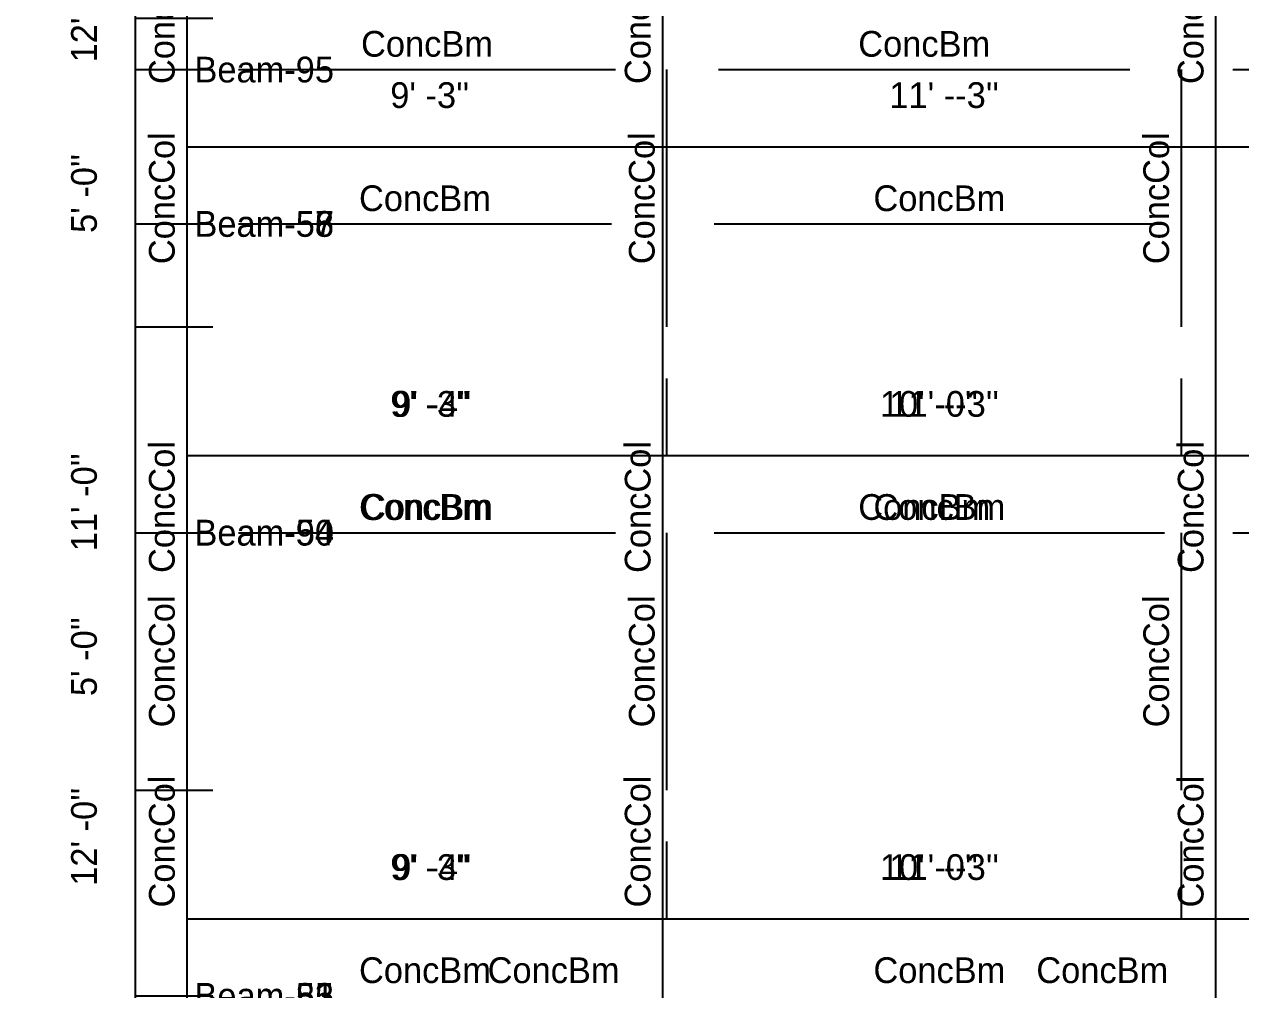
# Model space of a CAD drawing. Extents: x -38 to 2998, y -195 to 11529.
# Drawn here: x -38 to 245.8, y 1621.5 to 1846.5 of the extents above; entities that cross this region are included whole.
import ezdxf
from ezdxf.enums import TextEntityAlignment as Align

# ---------------------------------------------------------------- set-up
doc = ezdxf.new("R2010")
doc.units = 0
doc.header["$MEASUREMENT"] = 0
doc.layers.get('0').update_dxf_attribs({"linetype": 'CONTINUOUS'})
for name, color, linetype in [('CENTERLINES', 7, 'CONTINUOUS'), ('DIMENSIONS', 4, 'CONTINUOUS'), ('TEXT', 5, 'CONTINUOUS')]:
    doc.layers.add(name, color=color, linetype=linetype)
doc.dimstyles.get("Standard").update_dxf_attribs({"dimtxt": 0.18, "dimasz": 0.18, "dimexe": 0.18, "dimexo": 0.0625, "dimgap": 0.09, "dimtad": 0, "dimtih": 1, "dimtoh": 1, "dimdec": 4, "dimzin": 0, "dimtxsty": 'STANDARD', "dimcen": 0.09, "dimazin": 3, "dimtfac": 1, "dimtdec": 4, "dimtofl": 0, "dimtmove": 0, "dimatfit": 3, "dimtolj": 1, "dimtzin": 0})

# ---------------------------------------------------------------- blocks, each defined once
blk = doc.blocks.new('*D7693')
at = {"color": 1, "linetype": 'BYBLOCK'}
for points in [[(-8.29, 1724.29), (-7.23, 1723.23), (-16.77, 1732.77), (-15.71, 1731.71)], [(-8.29, 1580.29), (-7.23, 1579.23), (-16.77, 1588.77), (-15.71, 1587.71)]]:
    blk.add_solid(points, dxfattribs=at)
at = {"layer": 'DIMENSIONS', "color": 9, "linetype": 'BYBLOCK'}
for p, q in [((-12, 1728), (6, 1728)), ((-12, 1584), (6, 1584))]:
    blk.add_line(p, q, dxfattribs=at)
at = {"layer": 'DIMENSIONS', "color": 0, "linetype": 'BYBLOCK'}
blk.add_line((-12, 1584), (-12, 1728), dxfattribs=at)
at = {"layer": 'DIMENSIONS', "color": 0, "linetype": 'BYBLOCK', "insert": (-24, 1656), "char_height": 6, "attachment_point": 5, "rotation": 90}
blk.add_mtext("\\A1; 12' -0''", dxfattribs=at)
blk = doc.blocks.new('*D7694')
at = {"color": 1, "linetype": 'BYBLOCK'}
for points in [[(4.77, 1750.77), (3.71, 1749.71), (-3.71, 1742.29), (-4.77, 1741.23)], [(115.77, 1750.77), (114.71, 1749.71), (107.29, 1742.29), (106.23, 1741.23)]]:
    blk.add_solid(points, dxfattribs=at)
at = {"layer": 'DIMENSIONS', "color": 9, "linetype": 'BYBLOCK'}
for p, q in [((0, 1746), (0, 1764)), ((111, 1746), (111, 1764))]:
    blk.add_line(p, q, dxfattribs=at)
at = {"layer": 'DIMENSIONS', "color": 0, "linetype": 'BYBLOCK'}
blk.add_line((0, 1746), (111, 1746), dxfattribs=at)
at = {"layer": 'DIMENSIONS', "color": 0, "linetype": 'BYBLOCK', "insert": (55.5, 1758), "char_height": 6, "attachment_point": 5}
blk.add_mtext("\\A1; 9' -3''", dxfattribs=at)
blk = doc.blocks.new('*D7695')
at = {"color": 1, "linetype": 'BYBLOCK'}
for points in [[(115.77, 1750.77), (114.71, 1749.71), (107.29, 1742.29), (106.23, 1741.23)], [(244.77, 1750.77), (243.71, 1749.71), (236.29, 1742.29), (235.23, 1741.23)]]:
    blk.add_solid(points, dxfattribs=at)
at = {"layer": 'DIMENSIONS', "color": 9, "linetype": 'BYBLOCK'}
for p, q in [((111, 1746), (111, 1764)), ((240, 1746), (240, 1764))]:
    blk.add_line(p, q, dxfattribs=at)
at = {"layer": 'DIMENSIONS', "color": 0, "linetype": 'BYBLOCK'}
blk.add_line((111, 1746), (240, 1746), dxfattribs=at)
at = {"layer": 'DIMENSIONS', "color": 0, "linetype": 'BYBLOCK', "insert": (175.5, 1758), "char_height": 6, "attachment_point": 5}
blk.add_mtext("\\A1; 11' --3''", dxfattribs=at)
blk = doc.blocks.new('*D7696')
at = {"color": 1, "linetype": 'BYBLOCK'}
for points in [[(244.77, 1750.77), (243.71, 1749.71), (236.29, 1742.29), (235.23, 1741.23)], [(355.77, 1750.77), (354.71, 1749.71), (347.29, 1742.29), (346.23, 1741.23)]]:
    blk.add_solid(points, dxfattribs=at)
at = {"layer": 'DIMENSIONS', "color": 9, "linetype": 'BYBLOCK'}
for p, q in [((240, 1746), (240, 1764)), ((351, 1746), (351, 1764))]:
    blk.add_line(p, q, dxfattribs=at)
at = {"layer": 'DIMENSIONS', "color": 0, "linetype": 'BYBLOCK'}
blk.add_line((240, 1746), (351, 1746), dxfattribs=at)
at = {"layer": 'DIMENSIONS', "color": 0, "linetype": 'BYBLOCK', "insert": (295.5, 1758), "char_height": 6, "attachment_point": 5}
blk.add_mtext("\\A1; 9' -3''", dxfattribs=at)
blk = doc.blocks.new('*D7709')
at = {"color": 1, "linetype": 'BYBLOCK'}
for points in [[(-8.29, 1916.29), (-7.23, 1915.23), (-16.77, 1924.77), (-15.71, 1923.71)], [(-8.29, 1772.29), (-7.23, 1771.23), (-16.77, 1780.77), (-15.71, 1779.71)]]:
    blk.add_solid(points, dxfattribs=at)
at = {"layer": 'DIMENSIONS', "color": 9, "linetype": 'BYBLOCK'}
for p, q in [((-12, 1920), (6, 1920)), ((-12, 1776), (6, 1776))]:
    blk.add_line(p, q, dxfattribs=at)
at = {"layer": 'DIMENSIONS', "color": 0, "linetype": 'BYBLOCK'}
blk.add_line((-12, 1776), (-12, 1920), dxfattribs=at)
at = {"layer": 'DIMENSIONS', "color": 0, "linetype": 'BYBLOCK', "insert": (-24, 1848), "char_height": 6, "attachment_point": 5, "rotation": 90}
blk.add_mtext("\\A1; 12' -0''", dxfattribs=at)
blk = doc.blocks.new('*D8163')
at = {"color": 1, "linetype": 'BYBLOCK'}
for points in [[(-8.29, 1616.29), (-7.23, 1615.23), (-16.77, 1624.77), (-15.71, 1623.71)], [(-8.29, 1484.29), (-7.23, 1483.23), (-16.77, 1492.77), (-15.71, 1491.71)]]:
    blk.add_solid(points, dxfattribs=at)
at = {"layer": 'DIMENSIONS', "color": 9, "linetype": 'BYBLOCK'}
for p, q in [((-12, 1620), (6, 1620)), ((-12, 1488), (6, 1488))]:
    blk.add_line(p, q, dxfattribs=at)
at = {"layer": 'DIMENSIONS', "color": 0, "linetype": 'BYBLOCK'}
blk.add_line((-12, 1488), (-12, 1620), dxfattribs=at)
at = {"layer": 'DIMENSIONS', "color": 0, "linetype": 'BYBLOCK', "insert": (-24, 1554), "char_height": 6, "attachment_point": 5, "rotation": 90}
blk.add_mtext("\\A1; 11' -0''", dxfattribs=at)
blk = doc.blocks.new('*D8164')
at = {"color": 1, "linetype": 'BYBLOCK'}
for points in [[(4.77, 1642.77), (3.71, 1641.71), (-3.71, 1634.29), (-4.77, 1633.23)], [(115.77, 1642.77), (114.71, 1641.71), (107.29, 1634.29), (106.23, 1633.23)]]:
    blk.add_solid(points, dxfattribs=at)
at = {"layer": 'DIMENSIONS', "color": 9, "linetype": 'BYBLOCK'}
for p, q in [((0, 1638), (0, 1656)), ((111, 1638), (111, 1656))]:
    blk.add_line(p, q, dxfattribs=at)
at = {"layer": 'DIMENSIONS', "color": 0, "linetype": 'BYBLOCK'}
blk.add_line((0, 1638), (111, 1638), dxfattribs=at)
at = {"layer": 'DIMENSIONS', "color": 0, "linetype": 'BYBLOCK', "insert": (55.5, 1650), "char_height": 6, "attachment_point": 5}
blk.add_mtext("\\A1; 9' -3''", dxfattribs=at)
blk = doc.blocks.new('*D8165')
at = {"color": 1, "linetype": 'BYBLOCK'}
for points in [[(115.77, 1642.77), (114.71, 1641.71), (107.29, 1634.29), (106.23, 1633.23)], [(244.77, 1642.77), (243.71, 1641.71), (236.29, 1634.29), (235.23, 1633.23)]]:
    blk.add_solid(points, dxfattribs=at)
at = {"layer": 'DIMENSIONS', "color": 9, "linetype": 'BYBLOCK'}
for p, q in [((111, 1638), (111, 1656)), ((240, 1638), (240, 1656))]:
    blk.add_line(p, q, dxfattribs=at)
at = {"layer": 'DIMENSIONS', "color": 0, "linetype": 'BYBLOCK'}
blk.add_line((111, 1638), (240, 1638), dxfattribs=at)
at = {"layer": 'DIMENSIONS', "color": 0, "linetype": 'BYBLOCK', "insert": (175.5, 1650), "char_height": 6, "attachment_point": 5}
blk.add_mtext("\\A1; 11' --3''", dxfattribs=at)
blk = doc.blocks.new('*D8166')
at = {"color": 1, "linetype": 'BYBLOCK'}
for points in [[(244.77, 1642.77), (243.71, 1641.71), (236.29, 1634.29), (235.23, 1633.23)], [(355.77, 1642.77), (354.71, 1641.71), (347.29, 1634.29), (346.23, 1633.23)]]:
    blk.add_solid(points, dxfattribs=at)
at = {"layer": 'DIMENSIONS', "color": 9, "linetype": 'BYBLOCK'}
for p, q in [((240, 1638), (240, 1656)), ((351, 1638), (351, 1656))]:
    blk.add_line(p, q, dxfattribs=at)
at = {"layer": 'DIMENSIONS', "color": 0, "linetype": 'BYBLOCK'}
blk.add_line((240, 1638), (351, 1638), dxfattribs=at)
at = {"layer": 'DIMENSIONS', "color": 0, "linetype": 'BYBLOCK', "insert": (295.5, 1650), "char_height": 6, "attachment_point": 5}
blk.add_mtext("\\A1; 9' -3''", dxfattribs=at)
blk = doc.blocks.new('*D8179')
at = {"color": 1, "linetype": 'BYBLOCK'}
for points in [[(-8.29, 1796.29), (-7.23, 1795.23), (-16.77, 1804.77), (-15.71, 1803.71)], [(-8.29, 1664.29), (-7.23, 1663.23), (-16.77, 1672.77), (-15.71, 1671.71)]]:
    blk.add_solid(points, dxfattribs=at)
at = {"layer": 'DIMENSIONS', "color": 9, "linetype": 'BYBLOCK'}
for p, q in [((-12, 1800), (6, 1800)), ((-12, 1668), (6, 1668))]:
    blk.add_line(p, q, dxfattribs=at)
at = {"layer": 'DIMENSIONS', "color": 0, "linetype": 'BYBLOCK'}
blk.add_line((-12, 1668), (-12, 1800), dxfattribs=at)
at = {"layer": 'DIMENSIONS', "color": 0, "linetype": 'BYBLOCK', "insert": (-24, 1734), "char_height": 6, "attachment_point": 5, "rotation": 90}
blk.add_mtext("\\A1; 11' -0''", dxfattribs=at)
blk = doc.blocks.new('*D8180')
at = {"color": 1, "linetype": 'BYBLOCK'}
for points in [[(4.77, 1822.77), (3.71, 1821.71), (-3.71, 1814.29), (-4.77, 1813.23)], [(115.77, 1822.77), (114.71, 1821.71), (107.29, 1814.29), (106.23, 1813.23)]]:
    blk.add_solid(points, dxfattribs=at)
at = {"layer": 'DIMENSIONS', "color": 9, "linetype": 'BYBLOCK'}
for p, q in [((0, 1818), (0, 1836)), ((111, 1818), (111, 1836))]:
    blk.add_line(p, q, dxfattribs=at)
at = {"layer": 'DIMENSIONS', "color": 0, "linetype": 'BYBLOCK'}
blk.add_line((0, 1818), (111, 1818), dxfattribs=at)
at = {"layer": 'DIMENSIONS', "color": 0, "linetype": 'BYBLOCK', "insert": (55.5, 1830), "char_height": 6, "attachment_point": 5}
blk.add_mtext("\\A1; 9' -3''", dxfattribs=at)
blk = doc.blocks.new('*D8181')
at = {"color": 1, "linetype": 'BYBLOCK'}
for points in [[(115.77, 1822.77), (114.71, 1821.71), (107.29, 1814.29), (106.23, 1813.23)], [(244.77, 1822.77), (243.71, 1821.71), (236.29, 1814.29), (235.23, 1813.23)]]:
    blk.add_solid(points, dxfattribs=at)
at = {"layer": 'DIMENSIONS', "color": 9, "linetype": 'BYBLOCK'}
for p, q in [((111, 1818), (111, 1836)), ((240, 1818), (240, 1836))]:
    blk.add_line(p, q, dxfattribs=at)
at = {"layer": 'DIMENSIONS', "color": 0, "linetype": 'BYBLOCK'}
blk.add_line((111, 1818), (240, 1818), dxfattribs=at)
at = {"layer": 'DIMENSIONS', "color": 0, "linetype": 'BYBLOCK', "insert": (175.5, 1830), "char_height": 6, "attachment_point": 5}
blk.add_mtext("\\A1; 11' --3''", dxfattribs=at)
blk = doc.blocks.new('*D8182')
at = {"color": 1, "linetype": 'BYBLOCK'}
for points in [[(244.77, 1822.77), (243.71, 1821.71), (236.29, 1814.29), (235.23, 1813.23)], [(355.77, 1822.77), (354.71, 1821.71), (347.29, 1814.29), (346.23, 1813.23)]]:
    blk.add_solid(points, dxfattribs=at)
at = {"layer": 'DIMENSIONS', "color": 9, "linetype": 'BYBLOCK'}
for p, q in [((240, 1818), (240, 1836)), ((351, 1818), (351, 1836))]:
    blk.add_line(p, q, dxfattribs=at)
at = {"layer": 'DIMENSIONS', "color": 0, "linetype": 'BYBLOCK'}
blk.add_line((240, 1818), (351, 1818), dxfattribs=at)
at = {"layer": 'DIMENSIONS', "color": 0, "linetype": 'BYBLOCK', "insert": (295.5, 1830), "char_height": 6, "attachment_point": 5}
blk.add_mtext("\\A1; 9' -3''", dxfattribs=at)
blk = doc.blocks.new('*D8195')
at = {"color": 1, "linetype": 'BYBLOCK'}
for points in [[(-8.29, 1976.29), (-7.23, 1975.23), (-16.77, 1984.77), (-15.71, 1983.71)], [(-8.29, 1844.29), (-7.23, 1843.23), (-16.77, 1852.77), (-15.71, 1851.71)]]:
    blk.add_solid(points, dxfattribs=at)
at = {"layer": 'DIMENSIONS', "color": 9, "linetype": 'BYBLOCK'}
for p, q in [((-12, 1980), (6, 1980)), ((-12, 1848), (6, 1848))]:
    blk.add_line(p, q, dxfattribs=at)
at = {"layer": 'DIMENSIONS', "color": 0, "linetype": 'BYBLOCK'}
blk.add_line((-12, 1848), (-12, 1980), dxfattribs=at)
at = {"layer": 'DIMENSIONS', "color": 0, "linetype": 'BYBLOCK', "insert": (-24, 1914), "char_height": 6, "attachment_point": 5, "rotation": 90}
blk.add_mtext("\\A1; 11' -0''", dxfattribs=at)
blk = doc.blocks.new('*D8633')
at = {"color": 1, "linetype": 'BYBLOCK'}
for points in [[(-8.29, 1616.29), (-7.23, 1615.23), (-16.77, 1624.77), (-15.71, 1623.71)], [(-8.29, 1484.29), (-7.23, 1483.23), (-16.77, 1492.77), (-15.71, 1491.71)]]:
    blk.add_solid(points, dxfattribs=at)
at = {"layer": 'DIMENSIONS', "color": 9, "linetype": 'BYBLOCK'}
for p, q in [((-12, 1620), (6, 1620)), ((-12, 1488), (6, 1488))]:
    blk.add_line(p, q, dxfattribs=at)
at = {"layer": 'DIMENSIONS', "color": 0, "linetype": 'BYBLOCK'}
blk.add_line((-12, 1488), (-12, 1620), dxfattribs=at)
at = {"layer": 'DIMENSIONS', "color": 0, "linetype": 'BYBLOCK', "insert": (-24, 1554), "char_height": 6, "attachment_point": 5, "rotation": 90}
blk.add_mtext("\\A1; 11' -0''", dxfattribs=at)
blk = doc.blocks.new('*D8634')
at = {"color": 1, "linetype": 'BYBLOCK'}
for points in [[(4.77, 1642.77), (3.71, 1641.71), (-3.71, 1634.29), (-4.77, 1633.23)], [(115.77, 1642.77), (114.71, 1641.71), (107.29, 1634.29), (106.23, 1633.23)]]:
    blk.add_solid(points, dxfattribs=at)
at = {"layer": 'DIMENSIONS', "color": 9, "linetype": 'BYBLOCK'}
for p, q in [((0, 1638), (0, 1656)), ((111, 1638), (111, 1656))]:
    blk.add_line(p, q, dxfattribs=at)
at = {"layer": 'DIMENSIONS', "color": 0, "linetype": 'BYBLOCK'}
blk.add_line((0, 1638), (111, 1638), dxfattribs=at)
at = {"layer": 'DIMENSIONS', "color": 0, "linetype": 'BYBLOCK', "insert": (55.5, 1650), "char_height": 6, "attachment_point": 5}
blk.add_mtext("\\A1; 9' -3''", dxfattribs=at)
blk = doc.blocks.new('*D8635')
at = {"color": 1, "linetype": 'BYBLOCK'}
for points in [[(115.77, 1642.77), (114.71, 1641.71), (107.29, 1634.29), (106.23, 1633.23)], [(244.77, 1642.77), (243.71, 1641.71), (236.29, 1634.29), (235.23, 1633.23)]]:
    blk.add_solid(points, dxfattribs=at)
at = {"layer": 'DIMENSIONS', "color": 9, "linetype": 'BYBLOCK'}
for p, q in [((111, 1638), (111, 1656)), ((240, 1638), (240, 1656))]:
    blk.add_line(p, q, dxfattribs=at)
at = {"layer": 'DIMENSIONS', "color": 0, "linetype": 'BYBLOCK'}
blk.add_line((111, 1638), (240, 1638), dxfattribs=at)
at = {"layer": 'DIMENSIONS', "color": 0, "linetype": 'BYBLOCK', "insert": (175.5, 1650), "char_height": 6, "attachment_point": 5}
blk.add_mtext("\\A1; 11' --3''", dxfattribs=at)
blk = doc.blocks.new('*D8636')
at = {"color": 1, "linetype": 'BYBLOCK'}
for points in [[(244.77, 1642.77), (243.71, 1641.71), (236.29, 1634.29), (235.23, 1633.23)], [(355.77, 1642.77), (354.71, 1641.71), (347.29, 1634.29), (346.23, 1633.23)]]:
    blk.add_solid(points, dxfattribs=at)
at = {"layer": 'DIMENSIONS', "color": 9, "linetype": 'BYBLOCK'}
for p, q in [((240, 1638), (240, 1656)), ((351, 1638), (351, 1656))]:
    blk.add_line(p, q, dxfattribs=at)
at = {"layer": 'DIMENSIONS', "color": 0, "linetype": 'BYBLOCK'}
blk.add_line((240, 1638), (351, 1638), dxfattribs=at)
at = {"layer": 'DIMENSIONS', "color": 0, "linetype": 'BYBLOCK', "insert": (295.5, 1650), "char_height": 6, "attachment_point": 5}
blk.add_mtext("\\A1; 9' -3''", dxfattribs=at)
blk = doc.blocks.new('*D8649')
at = {"color": 1, "linetype": 'BYBLOCK'}
for points in [[(-8.29, 1796.29), (-7.23, 1795.23), (-16.77, 1804.77), (-15.71, 1803.71)], [(-8.29, 1664.29), (-7.23, 1663.23), (-16.77, 1672.77), (-15.71, 1671.71)]]:
    blk.add_solid(points, dxfattribs=at)
at = {"layer": 'DIMENSIONS', "color": 9, "linetype": 'BYBLOCK'}
for p, q in [((-12, 1800), (6, 1800)), ((-12, 1668), (6, 1668))]:
    blk.add_line(p, q, dxfattribs=at)
at = {"layer": 'DIMENSIONS', "color": 0, "linetype": 'BYBLOCK'}
blk.add_line((-12, 1668), (-12, 1800), dxfattribs=at)
at = {"layer": 'DIMENSIONS', "color": 0, "linetype": 'BYBLOCK', "insert": (-24, 1734), "char_height": 6, "attachment_point": 5, "rotation": 90}
blk.add_mtext("\\A1; 11' -0''", dxfattribs=at)
blk = doc.blocks.new('*D8650')
at = {"color": 1, "linetype": 'BYBLOCK'}
for points in [[(4.77, 1822.77), (3.71, 1821.71), (-3.71, 1814.29), (-4.77, 1813.23)], [(115.77, 1822.77), (114.71, 1821.71), (107.29, 1814.29), (106.23, 1813.23)]]:
    blk.add_solid(points, dxfattribs=at)
at = {"layer": 'DIMENSIONS', "color": 9, "linetype": 'BYBLOCK'}
for p, q in [((0, 1818), (0, 1836)), ((111, 1818), (111, 1836))]:
    blk.add_line(p, q, dxfattribs=at)
at = {"layer": 'DIMENSIONS', "color": 0, "linetype": 'BYBLOCK'}
blk.add_line((0, 1818), (111, 1818), dxfattribs=at)
at = {"layer": 'DIMENSIONS', "color": 0, "linetype": 'BYBLOCK', "insert": (55.5, 1830), "char_height": 6, "attachment_point": 5}
blk.add_mtext("\\A1; 9' -3''", dxfattribs=at)
blk = doc.blocks.new('*D8651')
at = {"color": 1, "linetype": 'BYBLOCK'}
for points in [[(115.77, 1822.77), (114.71, 1821.71), (107.29, 1814.29), (106.23, 1813.23)], [(244.77, 1822.77), (243.71, 1821.71), (236.29, 1814.29), (235.23, 1813.23)]]:
    blk.add_solid(points, dxfattribs=at)
at = {"layer": 'DIMENSIONS', "color": 9, "linetype": 'BYBLOCK'}
for p, q in [((111, 1818), (111, 1836)), ((240, 1818), (240, 1836))]:
    blk.add_line(p, q, dxfattribs=at)
at = {"layer": 'DIMENSIONS', "color": 0, "linetype": 'BYBLOCK'}
blk.add_line((111, 1818), (240, 1818), dxfattribs=at)
at = {"layer": 'DIMENSIONS', "color": 0, "linetype": 'BYBLOCK', "insert": (175.5, 1830), "char_height": 6, "attachment_point": 5}
blk.add_mtext("\\A1; 11' --3''", dxfattribs=at)
blk = doc.blocks.new('*D8652')
at = {"color": 1, "linetype": 'BYBLOCK'}
for points in [[(244.77, 1822.77), (243.71, 1821.71), (236.29, 1814.29), (235.23, 1813.23)], [(355.77, 1822.77), (354.71, 1821.71), (347.29, 1814.29), (346.23, 1813.23)]]:
    blk.add_solid(points, dxfattribs=at)
at = {"layer": 'DIMENSIONS', "color": 9, "linetype": 'BYBLOCK'}
for p, q in [((240, 1818), (240, 1836)), ((351, 1818), (351, 1836))]:
    blk.add_line(p, q, dxfattribs=at)
at = {"layer": 'DIMENSIONS', "color": 0, "linetype": 'BYBLOCK'}
blk.add_line((240, 1818), (351, 1818), dxfattribs=at)
at = {"layer": 'DIMENSIONS', "color": 0, "linetype": 'BYBLOCK', "insert": (295.5, 1830), "char_height": 6, "attachment_point": 5}
blk.add_mtext("\\A1; 9' -3''", dxfattribs=at)
blk = doc.blocks.new('*D8665')
at = {"color": 1, "linetype": 'BYBLOCK'}
for points in [[(-8.29, 1976.29), (-7.23, 1975.23), (-16.77, 1984.77), (-15.71, 1983.71)], [(-8.29, 1844.29), (-7.23, 1843.23), (-16.77, 1852.77), (-15.71, 1851.71)]]:
    blk.add_solid(points, dxfattribs=at)
at = {"layer": 'DIMENSIONS', "color": 9, "linetype": 'BYBLOCK'}
for p, q in [((-12, 1980), (6, 1980)), ((-12, 1848), (6, 1848))]:
    blk.add_line(p, q, dxfattribs=at)
at = {"layer": 'DIMENSIONS', "color": 0, "linetype": 'BYBLOCK'}
blk.add_line((-12, 1848), (-12, 1980), dxfattribs=at)
at = {"layer": 'DIMENSIONS', "color": 0, "linetype": 'BYBLOCK', "insert": (-24, 1914), "char_height": 6, "attachment_point": 5, "rotation": 90}
blk.add_mtext("\\A1; 11' -0''", dxfattribs=at)
blk = doc.blocks.new('*D9103')
at = {"color": 1, "linetype": 'BYBLOCK'}
for points in [[(-8.29, 1616.29), (-7.23, 1615.23), (-16.77, 1624.77), (-15.71, 1623.71)], [(-8.29, 1484.29), (-7.23, 1483.23), (-16.77, 1492.77), (-15.71, 1491.71)]]:
    blk.add_solid(points, dxfattribs=at)
at = {"layer": 'DIMENSIONS', "color": 9, "linetype": 'BYBLOCK'}
for p, q in [((-12, 1620), (6, 1620)), ((-12, 1488), (6, 1488))]:
    blk.add_line(p, q, dxfattribs=at)
at = {"layer": 'DIMENSIONS', "color": 0, "linetype": 'BYBLOCK'}
blk.add_line((-12, 1488), (-12, 1620), dxfattribs=at)
at = {"layer": 'DIMENSIONS', "color": 0, "linetype": 'BYBLOCK', "insert": (-24, 1554), "char_height": 6, "attachment_point": 5, "rotation": 90}
blk.add_mtext("\\A1; 11' -0''", dxfattribs=at)
blk = doc.blocks.new('*D9104')
at = {"color": 1, "linetype": 'BYBLOCK'}
for points in [[(4.77, 1642.77), (3.71, 1641.71), (-3.71, 1634.29), (-4.77, 1633.23)], [(115.77, 1642.77), (114.71, 1641.71), (107.29, 1634.29), (106.23, 1633.23)]]:
    blk.add_solid(points, dxfattribs=at)
at = {"layer": 'DIMENSIONS', "color": 9, "linetype": 'BYBLOCK'}
for p, q in [((0, 1638), (0, 1656)), ((111, 1638), (111, 1656))]:
    blk.add_line(p, q, dxfattribs=at)
at = {"layer": 'DIMENSIONS', "color": 0, "linetype": 'BYBLOCK'}
blk.add_line((0, 1638), (111, 1638), dxfattribs=at)
at = {"layer": 'DIMENSIONS', "color": 0, "linetype": 'BYBLOCK', "insert": (55.5, 1650), "char_height": 6, "attachment_point": 5}
blk.add_mtext("\\A1; 9' -3''", dxfattribs=at)
blk = doc.blocks.new('*D9105')
at = {"color": 1, "linetype": 'BYBLOCK'}
for points in [[(115.77, 1642.77), (114.71, 1641.71), (107.29, 1634.29), (106.23, 1633.23)], [(244.77, 1642.77), (243.71, 1641.71), (236.29, 1634.29), (235.23, 1633.23)]]:
    blk.add_solid(points, dxfattribs=at)
at = {"layer": 'DIMENSIONS', "color": 9, "linetype": 'BYBLOCK'}
for p, q in [((111, 1638), (111, 1656)), ((240, 1638), (240, 1656))]:
    blk.add_line(p, q, dxfattribs=at)
at = {"layer": 'DIMENSIONS', "color": 0, "linetype": 'BYBLOCK'}
blk.add_line((111, 1638), (240, 1638), dxfattribs=at)
at = {"layer": 'DIMENSIONS', "color": 0, "linetype": 'BYBLOCK', "insert": (175.5, 1650), "char_height": 6, "attachment_point": 5}
blk.add_mtext("\\A1; 11' --3''", dxfattribs=at)
blk = doc.blocks.new('*D9106')
at = {"color": 1, "linetype": 'BYBLOCK'}
for points in [[(244.77, 1642.77), (243.71, 1641.71), (236.29, 1634.29), (235.23, 1633.23)], [(355.77, 1642.77), (354.71, 1641.71), (347.29, 1634.29), (346.23, 1633.23)]]:
    blk.add_solid(points, dxfattribs=at)
at = {"layer": 'DIMENSIONS', "color": 9, "linetype": 'BYBLOCK'}
for p, q in [((240, 1638), (240, 1656)), ((351, 1638), (351, 1656))]:
    blk.add_line(p, q, dxfattribs=at)
at = {"layer": 'DIMENSIONS', "color": 0, "linetype": 'BYBLOCK'}
blk.add_line((240, 1638), (351, 1638), dxfattribs=at)
at = {"layer": 'DIMENSIONS', "color": 0, "linetype": 'BYBLOCK', "insert": (295.5, 1650), "char_height": 6, "attachment_point": 5}
blk.add_mtext("\\A1; 9' -3''", dxfattribs=at)
blk = doc.blocks.new('*D9119')
at = {"color": 1, "linetype": 'BYBLOCK'}
for points in [[(-8.29, 1796.29), (-7.23, 1795.23), (-16.77, 1804.77), (-15.71, 1803.71)], [(-8.29, 1664.29), (-7.23, 1663.23), (-16.77, 1672.77), (-15.71, 1671.71)]]:
    blk.add_solid(points, dxfattribs=at)
at = {"layer": 'DIMENSIONS', "color": 9, "linetype": 'BYBLOCK'}
for p, q in [((-12, 1800), (6, 1800)), ((-12, 1668), (6, 1668))]:
    blk.add_line(p, q, dxfattribs=at)
at = {"layer": 'DIMENSIONS', "color": 0, "linetype": 'BYBLOCK'}
blk.add_line((-12, 1668), (-12, 1800), dxfattribs=at)
at = {"layer": 'DIMENSIONS', "color": 0, "linetype": 'BYBLOCK', "insert": (-24, 1734), "char_height": 6, "attachment_point": 5, "rotation": 90}
blk.add_mtext("\\A1; 11' -0''", dxfattribs=at)
blk = doc.blocks.new('*D9120')
at = {"color": 1, "linetype": 'BYBLOCK'}
for points in [[(4.77, 1822.77), (3.71, 1821.71), (-3.71, 1814.29), (-4.77, 1813.23)], [(115.77, 1822.77), (114.71, 1821.71), (107.29, 1814.29), (106.23, 1813.23)]]:
    blk.add_solid(points, dxfattribs=at)
at = {"layer": 'DIMENSIONS', "color": 9, "linetype": 'BYBLOCK'}
for p, q in [((0, 1818), (0, 1836)), ((111, 1818), (111, 1836))]:
    blk.add_line(p, q, dxfattribs=at)
at = {"layer": 'DIMENSIONS', "color": 0, "linetype": 'BYBLOCK'}
blk.add_line((0, 1818), (111, 1818), dxfattribs=at)
at = {"layer": 'DIMENSIONS', "color": 0, "linetype": 'BYBLOCK', "insert": (55.5, 1830), "char_height": 6, "attachment_point": 5}
blk.add_mtext("\\A1; 9' -3''", dxfattribs=at)
blk = doc.blocks.new('*D9121')
at = {"color": 1, "linetype": 'BYBLOCK'}
for points in [[(115.77, 1822.77), (114.71, 1821.71), (107.29, 1814.29), (106.23, 1813.23)], [(244.77, 1822.77), (243.71, 1821.71), (236.29, 1814.29), (235.23, 1813.23)]]:
    blk.add_solid(points, dxfattribs=at)
at = {"layer": 'DIMENSIONS', "color": 9, "linetype": 'BYBLOCK'}
for p, q in [((111, 1818), (111, 1836)), ((240, 1818), (240, 1836))]:
    blk.add_line(p, q, dxfattribs=at)
at = {"layer": 'DIMENSIONS', "color": 0, "linetype": 'BYBLOCK'}
blk.add_line((111, 1818), (240, 1818), dxfattribs=at)
at = {"layer": 'DIMENSIONS', "color": 0, "linetype": 'BYBLOCK', "insert": (175.5, 1830), "char_height": 6, "attachment_point": 5}
blk.add_mtext("\\A1; 11' --3''", dxfattribs=at)
blk = doc.blocks.new('*D9122')
at = {"color": 1, "linetype": 'BYBLOCK'}
for points in [[(244.77, 1822.77), (243.71, 1821.71), (236.29, 1814.29), (235.23, 1813.23)], [(355.77, 1822.77), (354.71, 1821.71), (347.29, 1814.29), (346.23, 1813.23)]]:
    blk.add_solid(points, dxfattribs=at)
at = {"layer": 'DIMENSIONS', "color": 9, "linetype": 'BYBLOCK'}
for p, q in [((240, 1818), (240, 1836)), ((351, 1818), (351, 1836))]:
    blk.add_line(p, q, dxfattribs=at)
at = {"layer": 'DIMENSIONS', "color": 0, "linetype": 'BYBLOCK'}
blk.add_line((240, 1818), (351, 1818), dxfattribs=at)
at = {"layer": 'DIMENSIONS', "color": 0, "linetype": 'BYBLOCK', "insert": (295.5, 1830), "char_height": 6, "attachment_point": 5}
blk.add_mtext("\\A1; 9' -3''", dxfattribs=at)
blk = doc.blocks.new('*D9135')
at = {"color": 1, "linetype": 'BYBLOCK'}
for points in [[(-8.29, 1976.29), (-7.23, 1975.23), (-16.77, 1984.77), (-15.71, 1983.71)], [(-8.29, 1844.29), (-7.23, 1843.23), (-16.77, 1852.77), (-15.71, 1851.71)]]:
    blk.add_solid(points, dxfattribs=at)
at = {"layer": 'DIMENSIONS', "color": 9, "linetype": 'BYBLOCK'}
for p, q in [((-12, 1980), (6, 1980)), ((-12, 1848), (6, 1848))]:
    blk.add_line(p, q, dxfattribs=at)
at = {"layer": 'DIMENSIONS', "color": 0, "linetype": 'BYBLOCK'}
blk.add_line((-12, 1848), (-12, 1980), dxfattribs=at)
at = {"layer": 'DIMENSIONS', "color": 0, "linetype": 'BYBLOCK', "insert": (-24, 1914), "char_height": 6, "attachment_point": 5, "rotation": 90}
blk.add_mtext("\\A1; 11' -0''", dxfattribs=at)
blk = doc.blocks.new('*D9621')
at = {"color": 1, "linetype": 'BYBLOCK'}
for points in [[(-8.29, 1616.29), (-7.23, 1615.23), (-16.77, 1624.77), (-15.71, 1623.71)], [(-8.29, 1556.29), (-7.23, 1555.23), (-16.77, 1564.77), (-15.71, 1563.71)]]:
    blk.add_solid(points, dxfattribs=at)
at = {"layer": 'DIMENSIONS', "color": 9, "linetype": 'BYBLOCK'}
for p, q in [((-12, 1620), (6, 1620)), ((-12, 1560), (6, 1560))]:
    blk.add_line(p, q, dxfattribs=at)
at = {"layer": 'DIMENSIONS', "color": 0, "linetype": 'BYBLOCK'}
blk.add_line((-12, 1560), (-12, 1620), dxfattribs=at)
at = {"layer": 'DIMENSIONS', "color": 0, "linetype": 'BYBLOCK', "insert": (-24, 1590), "char_height": 6, "attachment_point": 5, "rotation": 90}
blk.add_mtext("\\A1; 5' -0''", dxfattribs=at)
blk = doc.blocks.new('*D9622')
at = {"color": 1, "linetype": 'BYBLOCK'}
for points in [[(4.77, 1642.77), (3.71, 1641.71), (-3.71, 1634.29), (-4.77, 1633.23)], [(116.73, 1642.77), (115.67, 1641.71), (108.25, 1634.29), (107.19, 1633.23)]]:
    blk.add_solid(points, dxfattribs=at)
at = {"layer": 'DIMENSIONS', "color": 9, "linetype": 'BYBLOCK'}
for p, q in [((0, 1638), (0, 1656)), ((111.96, 1638), (111.96, 1656))]:
    blk.add_line(p, q, dxfattribs=at)
at = {"layer": 'DIMENSIONS', "color": 0, "linetype": 'BYBLOCK'}
blk.add_line((0, 1638), (111.96, 1638), dxfattribs=at)
at = {"layer": 'DIMENSIONS', "color": 0, "linetype": 'BYBLOCK', "insert": (55.98, 1650), "char_height": 6, "attachment_point": 5}
blk.add_mtext("\\A1; 9' -4''", dxfattribs=at)
blk = doc.blocks.new('*D9623')
at = {"color": 1, "linetype": 'BYBLOCK'}
for points in [[(116.73, 1642.77), (115.67, 1641.71), (108.25, 1634.29), (107.19, 1633.23)], [(236.73, 1642.77), (235.67, 1641.71), (228.25, 1634.29), (227.19, 1633.23)]]:
    blk.add_solid(points, dxfattribs=at)
at = {"layer": 'DIMENSIONS', "color": 9, "linetype": 'BYBLOCK'}
for p, q in [((111.96, 1638), (111.96, 1656)), ((231.96, 1638), (231.96, 1656))]:
    blk.add_line(p, q, dxfattribs=at)
at = {"layer": 'DIMENSIONS', "color": 0, "linetype": 'BYBLOCK'}
blk.add_line((111.96, 1638), (231.96, 1638), dxfattribs=at)
at = {"layer": 'DIMENSIONS', "color": 0, "linetype": 'BYBLOCK', "insert": (171.96, 1650), "char_height": 6, "attachment_point": 5}
blk.add_mtext("\\A1; 10' -0''", dxfattribs=at)
blk = doc.blocks.new('*D9624')
at = {"color": 1, "linetype": 'BYBLOCK'}
for points in [[(236.73, 1642.77), (235.67, 1641.71), (228.25, 1634.29), (227.19, 1633.23)], [(347.73, 1642.77), (346.67, 1641.71), (339.25, 1634.29), (338.19, 1633.23)]]:
    blk.add_solid(points, dxfattribs=at)
at = {"layer": 'DIMENSIONS', "color": 9, "linetype": 'BYBLOCK'}
for p, q in [((231.96, 1638), (231.96, 1656)), ((342.96, 1638), (342.96, 1656))]:
    blk.add_line(p, q, dxfattribs=at)
at = {"layer": 'DIMENSIONS', "color": 0, "linetype": 'BYBLOCK'}
blk.add_line((231.96, 1638), (342.96, 1638), dxfattribs=at)
at = {"layer": 'DIMENSIONS', "color": 0, "linetype": 'BYBLOCK', "insert": (287.46, 1650), "char_height": 6, "attachment_point": 5}
blk.add_mtext("\\A1; 9' -3''", dxfattribs=at)
blk = doc.blocks.new('*D9642')
at = {"color": 1, "linetype": 'BYBLOCK'}
for points in [[(-8.29, 1724.29), (-7.23, 1723.23), (-16.77, 1732.77), (-15.71, 1731.71)], [(-8.29, 1664.29), (-7.23, 1663.23), (-16.77, 1672.77), (-15.71, 1671.71)]]:
    blk.add_solid(points, dxfattribs=at)
at = {"layer": 'DIMENSIONS', "color": 9, "linetype": 'BYBLOCK'}
for p, q in [((-12, 1728), (6, 1728)), ((-12, 1668), (6, 1668))]:
    blk.add_line(p, q, dxfattribs=at)
at = {"layer": 'DIMENSIONS', "color": 0, "linetype": 'BYBLOCK'}
blk.add_line((-12, 1668), (-12, 1728), dxfattribs=at)
at = {"layer": 'DIMENSIONS', "color": 0, "linetype": 'BYBLOCK', "insert": (-24, 1698), "char_height": 6, "attachment_point": 5, "rotation": 90}
blk.add_mtext("\\A1; 5' -0''", dxfattribs=at)
blk = doc.blocks.new('*D9643')
at = {"color": 1, "linetype": 'BYBLOCK'}
for points in [[(4.77, 1750.77), (3.71, 1749.71), (-3.71, 1742.29), (-4.77, 1741.23)], [(116.73, 1750.77), (115.67, 1749.71), (108.25, 1742.29), (107.19, 1741.23)]]:
    blk.add_solid(points, dxfattribs=at)
at = {"layer": 'DIMENSIONS', "color": 9, "linetype": 'BYBLOCK'}
for p, q in [((0, 1746), (0, 1764)), ((111.96, 1746), (111.96, 1764))]:
    blk.add_line(p, q, dxfattribs=at)
at = {"layer": 'DIMENSIONS', "color": 0, "linetype": 'BYBLOCK'}
blk.add_line((0, 1746), (111.96, 1746), dxfattribs=at)
at = {"layer": 'DIMENSIONS', "color": 0, "linetype": 'BYBLOCK', "insert": (55.98, 1758), "char_height": 6, "attachment_point": 5}
blk.add_mtext("\\A1; 9' -4''", dxfattribs=at)
blk = doc.blocks.new('*D9644')
at = {"color": 1, "linetype": 'BYBLOCK'}
for points in [[(116.73, 1750.77), (115.67, 1749.71), (108.25, 1742.29), (107.19, 1741.23)], [(236.73, 1750.77), (235.67, 1749.71), (228.25, 1742.29), (227.19, 1741.23)]]:
    blk.add_solid(points, dxfattribs=at)
at = {"layer": 'DIMENSIONS', "color": 9, "linetype": 'BYBLOCK'}
for p, q in [((111.96, 1746), (111.96, 1764)), ((231.96, 1746), (231.96, 1764))]:
    blk.add_line(p, q, dxfattribs=at)
at = {"layer": 'DIMENSIONS', "color": 0, "linetype": 'BYBLOCK'}
blk.add_line((111.96, 1746), (231.96, 1746), dxfattribs=at)
at = {"layer": 'DIMENSIONS', "color": 0, "linetype": 'BYBLOCK', "insert": (171.96, 1758), "char_height": 6, "attachment_point": 5}
blk.add_mtext("\\A1; 10' -0''", dxfattribs=at)
blk = doc.blocks.new('*D9645')
at = {"color": 1, "linetype": 'BYBLOCK'}
for points in [[(236.73, 1750.77), (235.67, 1749.71), (228.25, 1742.29), (227.19, 1741.23)], [(347.73, 1750.77), (346.67, 1749.71), (339.25, 1742.29), (338.19, 1741.23)]]:
    blk.add_solid(points, dxfattribs=at)
at = {"layer": 'DIMENSIONS', "color": 9, "linetype": 'BYBLOCK'}
for p, q in [((231.96, 1746), (231.96, 1764)), ((342.96, 1746), (342.96, 1764))]:
    blk.add_line(p, q, dxfattribs=at)
at = {"layer": 'DIMENSIONS', "color": 0, "linetype": 'BYBLOCK'}
blk.add_line((231.96, 1746), (342.96, 1746), dxfattribs=at)
at = {"layer": 'DIMENSIONS', "color": 0, "linetype": 'BYBLOCK', "insert": (287.46, 1758), "char_height": 6, "attachment_point": 5}
blk.add_mtext("\\A1; 9' -3''", dxfattribs=at)
blk = doc.blocks.new('*D9663')
at = {"color": 1, "linetype": 'BYBLOCK'}
for points in [[(-8.29, 1832.29), (-7.23, 1831.23), (-16.77, 1840.77), (-15.71, 1839.71)], [(-8.29, 1772.29), (-7.23, 1771.23), (-16.77, 1780.77), (-15.71, 1779.71)]]:
    blk.add_solid(points, dxfattribs=at)
at = {"layer": 'DIMENSIONS', "color": 9, "linetype": 'BYBLOCK'}
for p, q in [((-12, 1836), (6, 1836)), ((-12, 1776), (6, 1776))]:
    blk.add_line(p, q, dxfattribs=at)
at = {"layer": 'DIMENSIONS', "color": 0, "linetype": 'BYBLOCK'}
blk.add_line((-12, 1776), (-12, 1836), dxfattribs=at)
at = {"layer": 'DIMENSIONS', "color": 0, "linetype": 'BYBLOCK', "insert": (-24, 1806), "char_height": 6, "attachment_point": 5, "rotation": 90}
blk.add_mtext("\\A1; 5' -0''", dxfattribs=at)
blk = doc.blocks.new('*D9664')
at = {"color": 1, "linetype": 'BYBLOCK'}
for points in [[(4.77, 1858.77), (3.71, 1857.71), (-3.71, 1850.29), (-4.77, 1849.23)], [(116.73, 1858.77), (115.67, 1857.71), (108.25, 1850.29), (107.19, 1849.23)]]:
    blk.add_solid(points, dxfattribs=at)
at = {"layer": 'DIMENSIONS', "color": 9, "linetype": 'BYBLOCK'}
for p, q in [((0, 1854), (0, 1872)), ((111.96, 1854), (111.96, 1872))]:
    blk.add_line(p, q, dxfattribs=at)
at = {"layer": 'DIMENSIONS', "color": 0, "linetype": 'BYBLOCK'}
blk.add_line((0, 1854), (111.96, 1854), dxfattribs=at)
at = {"layer": 'DIMENSIONS', "color": 0, "linetype": 'BYBLOCK', "insert": (55.98, 1866), "char_height": 6, "attachment_point": 5}
blk.add_mtext("\\A1; 9' -4''", dxfattribs=at)
blk = doc.blocks.new('*D9665')
at = {"color": 1, "linetype": 'BYBLOCK'}
for points in [[(116.73, 1858.77), (115.67, 1857.71), (108.25, 1850.29), (107.19, 1849.23)], [(236.73, 1858.77), (235.67, 1857.71), (228.25, 1850.29), (227.19, 1849.23)]]:
    blk.add_solid(points, dxfattribs=at)
at = {"layer": 'DIMENSIONS', "color": 9, "linetype": 'BYBLOCK'}
for p, q in [((111.96, 1854), (111.96, 1872)), ((231.96, 1854), (231.96, 1872))]:
    blk.add_line(p, q, dxfattribs=at)
at = {"layer": 'DIMENSIONS', "color": 0, "linetype": 'BYBLOCK'}
blk.add_line((111.96, 1854), (231.96, 1854), dxfattribs=at)
at = {"layer": 'DIMENSIONS', "color": 0, "linetype": 'BYBLOCK', "insert": (171.96, 1866), "char_height": 6, "attachment_point": 5}
blk.add_mtext("\\A1; 10' -0''", dxfattribs=at)
blk = doc.blocks.new('*D9666')
at = {"color": 1, "linetype": 'BYBLOCK'}
for points in [[(236.73, 1858.77), (235.67, 1857.71), (228.25, 1850.29), (227.19, 1849.23)], [(347.73, 1858.77), (346.67, 1857.71), (339.25, 1850.29), (338.19, 1849.23)]]:
    blk.add_solid(points, dxfattribs=at)
at = {"layer": 'DIMENSIONS', "color": 9, "linetype": 'BYBLOCK'}
for p, q in [((231.96, 1854), (231.96, 1872)), ((342.96, 1854), (342.96, 1872))]:
    blk.add_line(p, q, dxfattribs=at)
at = {"layer": 'DIMENSIONS', "color": 0, "linetype": 'BYBLOCK'}
blk.add_line((231.96, 1854), (342.96, 1854), dxfattribs=at)
at = {"layer": 'DIMENSIONS', "color": 0, "linetype": 'BYBLOCK', "insert": (287.46, 1866), "char_height": 6, "attachment_point": 5}
blk.add_mtext("\\A1; 9' -3''", dxfattribs=at)

msp = doc.modelspace()

# ---------------------------------------------------------------- linework, layer by layer
at = {"layer": 'CENTERLINES', "color": 0, "linetype": 'CONTINUOUS'}
for p, q in [((0, 1776), (0, 1920)), ((111, 1776), (111, 1920)), ((240, 1776), (240, 1920)), ((0, 1776), (0, 1836)), ((12, 1836), (99.96, 1836)), ((111.96, 1776), (111.96, 1836)), ((123.96, 1836), (219.96, 1836)), ((231.96, 1776), (231.96, 1836)), ((243.96, 1836), (330.96, 1836)), ((0, 1668), (0, 1800)), ((0, 1668), (0, 1800)), ((0, 1668), (0, 1800)), ((12, 1800), (99, 1800)), ((12, 1800), (99, 1800)), ((12, 1800), (99, 1800)), ((111, 1668), (111, 1800)), ((111, 1668), (111, 1800)), ((111, 1668), (111, 1800)), ((123, 1800), (228, 1800)), ((123, 1800), (228, 1800)), ((123, 1800), (228, 1800)), ((240, 1668), (240, 1800)), ((240, 1668), (240, 1800)), ((240, 1668), (240, 1800)), ((0, 1584), (0, 1728)), ((0, 1668), (0, 1728)), ((12, 1728), (99, 1728)), ((12, 1728), (99.96, 1728)), ((111, 1584), (111, 1728)), ((111.96, 1668), (111.96, 1728)), ((123, 1728), (228, 1728)), ((123.96, 1728), (219.96, 1728)), ((231.96, 1668), (231.96, 1728)), ((240, 1584), (240, 1728)), ((243.96, 1728), (330.96, 1728))]:
    msp.add_line(p, q, dxfattribs=at)

# ---------------------------------------------------------------- texts
at = {"layer": 'TEXT', "color": 0}
for p in [(-6, 1848), (105, 1848), (234, 1848), (-6, 1806), (105.96, 1806), (225.96, 1806), (-6, 1734), (-6, 1734), (-6, 1734), (105, 1734), (105, 1734), (105, 1734), (234, 1734), (234, 1734), (234, 1734), (-6, 1698), (105.96, 1698), (225.96, 1698), (-6, 1656), (105, 1656), (234, 1656)]:
    msp.add_text('ConcCol', height=6, rotation=90, dxfattribs=at).set_placement(p, align=Align.MIDDLE)
for s, p in [('ConcBm', (55.98, 1842)), ('ConcBm', (171.96, 1842)), ('Beam-95', (18, 1836)), ('ConcBm', (55.5, 1806)), ('ConcBm', (55.5, 1806)), ('ConcBm', (55.5, 1806)), ('ConcBm', (175.5, 1806)), ('ConcBm', (175.5, 1806)), ('ConcBm', (175.5, 1806)), ('Beam-58', (18, 1800)), ('Beam-56', (18, 1800)), ('Beam-57', (18, 1800)), ('ConcBm', (55.5, 1734)), ('ConcBm', (55.98, 1734)), ('ConcBm', (171.96, 1734)), ('ConcBm', (175.5, 1734)), ('Beam-90', (18, 1728)), ('Beam-54', (18, 1728)), ('ConcBm', (55.5, 1626)), ('ConcBm', (55.5, 1626)), ('ConcBm', (55.5, 1626)), ('ConcBm', (85.5, 1626)), ('ConcBm', (175.5, 1626)), ('ConcBm', (175.5, 1626)), ('ConcBm', (175.5, 1626)), ('ConcBm', (213.498, 1626)), ('Beam-53', (18, 1620)), ('Beam-52', (18, 1620)), ('Beam-85', (18, 1620)), ('Beam-51', (18, 1620))]:
    msp.add_text(s, height=6, dxfattribs=at).set_placement(p, align=Align.MIDDLE)

# ---------------------------------------------------------------- dimensions: what is measured, and where the dimension line sits
at = {"layer": 'DIMENSIONS'}
for base, p1, p2, picture, middle in [((-12, 1980), (-24, 1848), (-24, 1980), '*D8195', (-24, 1914)), ((-12, 1980), (-24, 1848), (-24, 1980), '*D8665', (-24, 1914)), ((-12, 1980), (-24, 1848), (-24, 1980), '*D9135', (-24, 1914)), ((-12, 1920), (-24, 1776), (-24, 1920), '*D7709', (-24, 1848)), ((111.96, 1854), (0, 1842), (111.96, 1842), '*D9664', (55.98, 1842)), ((231.96, 1854), (111.96, 1842), (231.96, 1842), '*D9665', (171.96, 1842)), ((342.96, 1854), (231.96, 1842), (342.96, 1842), '*D9666', (287.46, 1842)), ((111, 1818), (0, 1806), (111, 1806), '*D8180', (55.5, 1806)), ((111, 1818), (0, 1806), (111, 1806), '*D8650', (55.5, 1806)), ((111, 1818), (0, 1806), (111, 1806), '*D9120', (55.5, 1806)), ((240, 1818), (111, 1806), (240, 1806), '*D8181', (175.5, 1806)), ((240, 1818), (111, 1806), (240, 1806), '*D8651', (175.5, 1806)), ((240, 1818), (111, 1806), (240, 1806), '*D9121', (175.5, 1806)), ((351, 1818), (240, 1806), (351, 1806), '*D8182', (295.5, 1806)), ((351, 1818), (240, 1806), (351, 1806), '*D8652', (295.5, 1806)), ((351, 1818), (240, 1806), (351, 1806), '*D9122', (295.5, 1806)), ((-12, 1836), (-24, 1776), (-24, 1836), '*D9663', (-24, 1806)), ((-12, 1800), (-24, 1668), (-24, 1800), '*D8179', (-24, 1734)), ((-12, 1800), (-24, 1668), (-24, 1800), '*D8649', (-24, 1734)), ((-12, 1800), (-24, 1668), (-24, 1800), '*D9119', (-24, 1734)), ((111, 1746), (0, 1734), (111, 1734), '*D7694', (55.5, 1734)), ((111.96, 1746), (0, 1734), (111.96, 1734), '*D9643', (55.98, 1734)), ((240, 1746), (111, 1734), (240, 1734), '*D7695', (175.5, 1734)), ((231.96, 1746), (111.96, 1734), (231.96, 1734), '*D9644', (171.96, 1734)), ((342.96, 1746), (231.96, 1734), (342.96, 1734), '*D9645', (287.46, 1734)), ((351, 1746), (240, 1734), (351, 1734), '*D7696', (295.5, 1734)), ((-12, 1728), (-24, 1584), (-24, 1728), '*D7693', (-24, 1656)), ((-12, 1728), (-24, 1668), (-24, 1728), '*D9642', (-24, 1698)), ((111, 1638), (0, 1626), (111, 1626), '*D8164', (55.5, 1626)), ((111, 1638), (0, 1626), (111, 1626), '*D8634', (55.5, 1626)), ((111, 1638), (0, 1626), (111, 1626), '*D9104', (55.5, 1626)), ((111.96, 1638), (0, 1626), (111.96, 1626), '*D9622', (55.98, 1626)), ((240, 1638), (111, 1626), (240, 1626), '*D8165', (175.5, 1626)), ((240, 1638), (111, 1626), (240, 1626), '*D8635', (175.5, 1626)), ((240, 1638), (111, 1626), (240, 1626), '*D9105', (175.5, 1626)), ((231.96, 1638), (111.96, 1626), (231.96, 1626), '*D9623', (171.96, 1626)), ((342.96, 1638), (231.96, 1626), (342.96, 1626), '*D9624', (287.46, 1626)), ((351, 1638), (240, 1626), (351, 1626), '*D8166', (295.5, 1626)), ((351, 1638), (240, 1626), (351, 1626), '*D8636', (295.5, 1626)), ((351, 1638), (240, 1626), (351, 1626), '*D9106', (295.5, 1626)), ((-12, 1620), (-24, 1488), (-24, 1620), '*D8163', (-24, 1554)), ((-12, 1620), (-24, 1488), (-24, 1620), '*D8633', (-24, 1554)), ((-12, 1620), (-24, 1488), (-24, 1620), '*D9103', (-24, 1554)), ((-12, 1620), (-24, 1560), (-24, 1620), '*D9621', (-24, 1590))]:
    dim = msp.add_linear_dim(base=base, p1=p1, p2=p2, dimstyle='STANDARD', dxfattribs=at)
    dim.commit()
    dim.dimension.update_dxf_attribs({"geometry": picture, "text_midpoint": middle})

doc.saveas('drawing.dxf')
